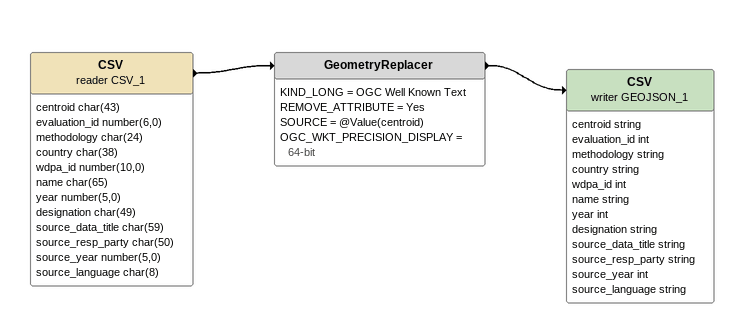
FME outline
CSV (reader CSV_1)
    attributes: centroid char(43), evaluation_id number(6,0), methodology char(24), country char(38), wdpa_id number(10,0), name char(65), year number(5,0), designation char(49), source_data_title char(59), source_resp_party char(50), source_year number(5,0), source_language char(8)
    -> GeometryReplacer
GeometryReplacer
    KIND_LONG = OGC Well Known Text
    REMOVE_ATTRIBUTE = Yes
    SOURCE = @Value(centroid)
    OGC_WKT_PRECISION_DISPLAY = 64-bit
    -> CSV (writer GEOJSON_1)
CSV (writer GEOJSON_1)
    attributes: centroid string, evaluation_id int, methodology string, country string, wdpa_id int, name string, year int, designation string, source_data_title string, source_resp_party string, source_year int, source_language string
